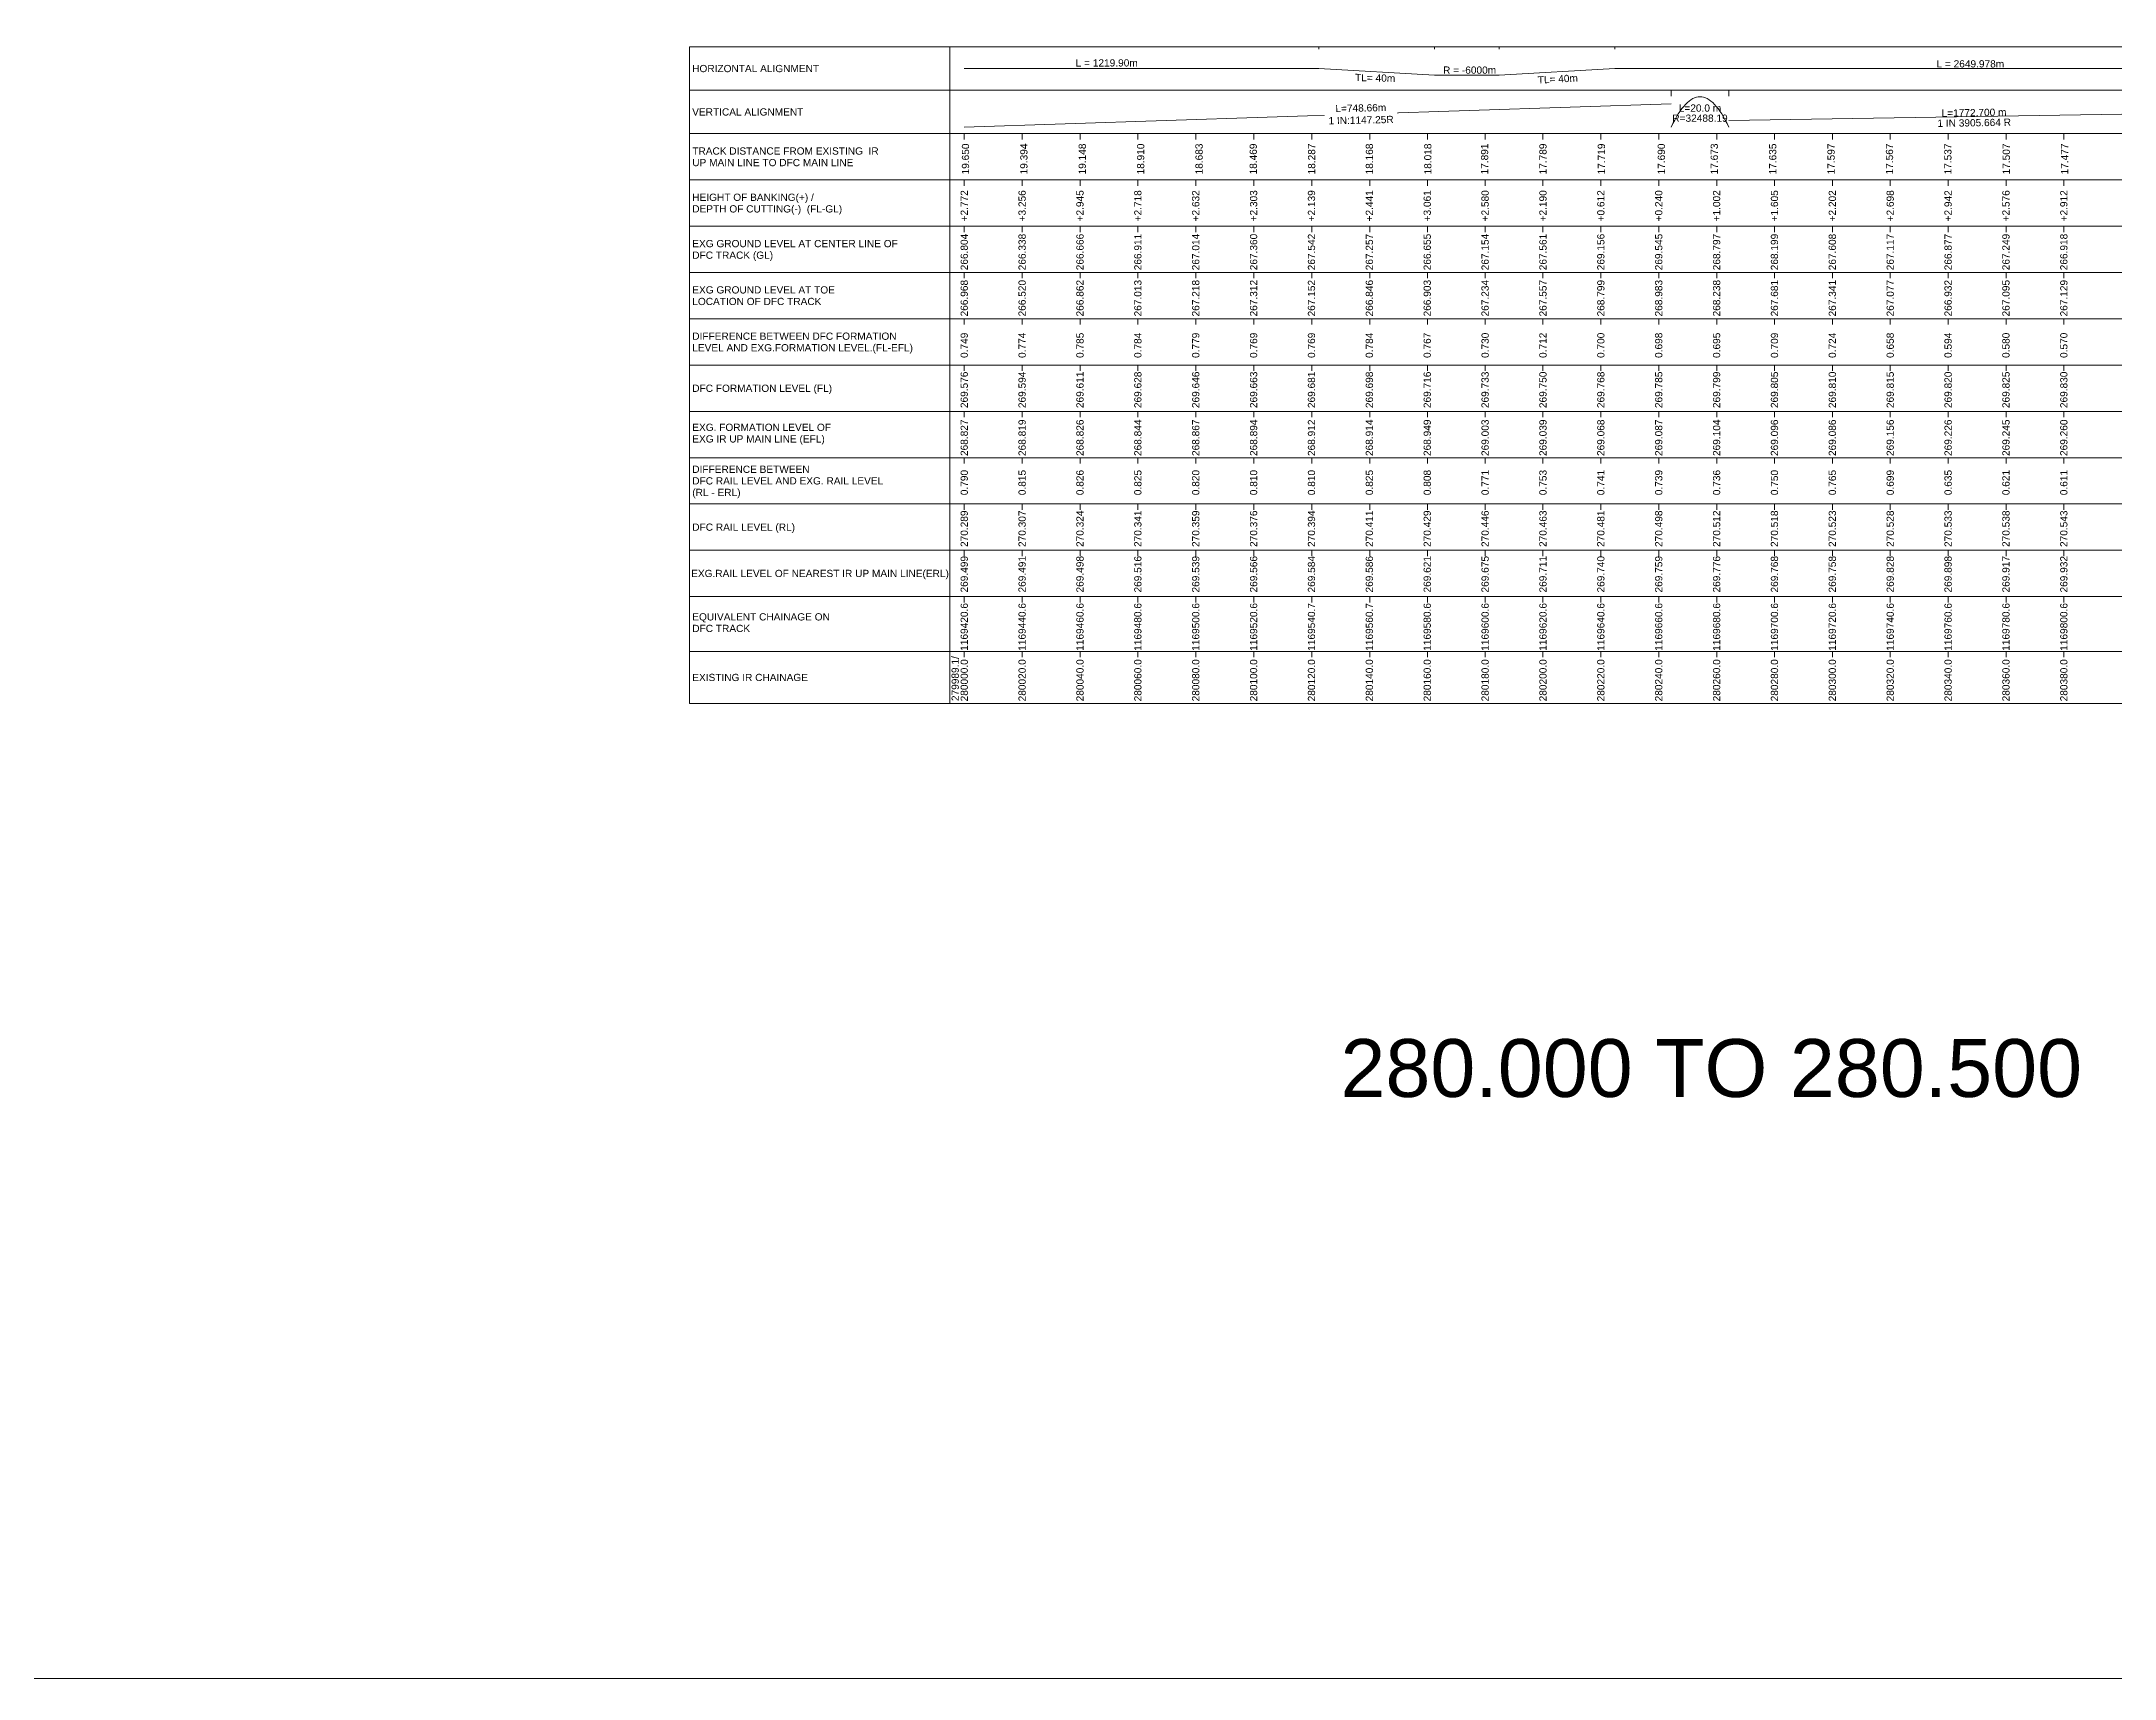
# Model space of a CAD drawing. Header units: feet. Extents: x -298 to 9968, y -12569 to -11656.
# Drawn here: x 3681 to 4398, y -12569 to -12003 of the extents above; entities that cross this region are included whole.
import ezdxf
from ezdxf.enums import TextEntityAlignment as Align

# ---------------------------------------------------------------- set-up
doc = ezdxf.new("R2010")
doc.units = ezdxf.units.FT
doc.header["$MEASUREMENT"] = 0
doc.layers.get('0').update_dxf_attribs({"lineweight": 0})
for name, color, linetype, lineweight in [('Horizontal Alignment', 7, 'Continuous', 0), ('LS CUT FILL', 10, 'Continuous', 0), ('LS DIFF. EXG.RL & PRO. RL', 10, 'Continuous', 0), ('LS DIFF. PFL & EFL', 10, 'Continuous', 0), ('LS EXG GL', 7, 'Continuous', 0), ('LS EXG GL AT PRO TOE', 7, 'Continuous', 0), ('LS EXG IR CH', 7, 'Continuous', 0), ('LS EXG RL', 7, 'Continuous', 0), ('LS EXG. FL', 7, 'Continuous', 0), ('LS EXG. GL', 7, 'Continuous', 0), ('LS EXG. GL AT PRO. TOE', 7, 'Continuous', 0), ('LS EXG. IR CH', 7, 'Continuous', 0), ('LS EXG. RL', 7, 'Continuous', 0), ('LS FRAME', 7, 'Continuous', 0), ('LS PFL-EFL', 10, 'Continuous', 0), ('LS PRL-ERL', 10, 'Continuous', 0), ('LS PRO DFCC CHAINAGE', 10, 'Continuous', 0), ('LS PRO RAIL LEVEL', 10, 'Continuous', 0), ('LS PRO. CUT & FILL', 10, 'Continuous', 0), ('LS PRO. DFCC CH', 10, 'Continuous', 0), ('LS PRO. FL', 10, 'Continuous', 0), ('LS PRO. RL', 10, 'Continuous', 0), ('LS TICKS', 7, 'Continuous', 0), ('LS TRACK CENTER', 10, 'Continuous', 0), ("LS TRACK CENTER's", 10, 'Continuous', 0), ('Profile Major Ticks', 7, 'Continuous', 0)]:
    doc.layers.add(name, color=color, linetype=linetype, lineweight=lineweight)
for name, color, linetype in [('LS HORIZONTAL ALIGNMENT', 10, 'Continuous'), ('LS VERTICAL ALIGNMENT', 10, 'Continuous'), ('ref text', 3, 'Continuous')]:
    doc.layers.add(name, color=color, linetype=linetype)
doc.styles.get("Standard").update_dxf_attribs({"font": 'arial.ttf'})
doc.styles.add('Style-Arial', font='arial.ttf')

msp = doc.modelspace()

# ---------------------------------------------------------------- linework, layer by layer
msp.add_lwpolyline([(3905, -12005), (3995, -12005)])
at = {"layer": 'LS FRAME'}
for points in [[(3995, -12231.95), (3905, -12231.95), (3905, -12005)], [(3995, -12020), (3905, -12020)], [(3995, -12035), (3905, -12035)], [(3995, -12051), (3905, -12051)], [(3905, -12051), (3995, -12051)], [(3995, -12067), (3905, -12067)], [(3905, -12067), (3995, -12067)], [(3995, -12083), (3905, -12083)], [(3905, -12083), (3995, -12083)], [(3995, -12099), (3905, -12099)], [(3995, -12115), (3905, -12115)], [(3905, -12115), (3995, -12115)], [(3995, -12131), (3905, -12131)], [(3905, -12131), (3995, -12131)], [(3995, -12147), (3905, -12147)], [(3905, -12147), (3995, -12147)], [(3995, -12163), (3905, -12163)], [(3905, -12163), (3995, -12163)], [(3995, -12179), (3905, -12179)], [(3995, -12195), (3905, -12195)], [(3995, -12213.95), (3905, -12213.95)]]:
    msp.add_lwpolyline(points, dxfattribs=at)
at = {"layer": 'LS FRAME', "color": 7, "linetype": 'Continuous', "lineweight": 0, "flags": 128}
for points in [[(3995, -12020), (4505.01, -12020), (4505.01, -12005), (3995, -12005), (3995, -12020)], [(3995, -12035), (4505.01, -12035), (4505.01, -12020), (3995, -12020), (3995, -12035)], [(3995, -12051), (4505.01, -12051), (4505.01, -12035), (3995, -12035), (3995, -12051)], [(3995, -12067), (4505.01, -12067), (4505.01, -12051), (3995, -12051), (3995, -12067)], [(3995, -12083), (4505.01, -12083), (4505.01, -12067), (3995, -12067), (3995, -12083)], [(3995, -12099), (4505.01, -12099), (4505.01, -12083), (3995, -12083), (3995, -12099)], [(3995, -12115), (4505.01, -12115), (4505.01, -12099), (3995, -12099), (3995, -12115)], [(3995, -12131), (4505.01, -12131), (4505.01, -12115), (3995, -12115), (3995, -12131)], [(3995, -12147), (4505.01, -12147), (4505.01, -12131), (3995, -12131), (3995, -12147)], [(3995, -12163), (4505.01, -12163), (4505.01, -12147), (3995, -12147), (3995, -12163)], [(3995, -12179), (4505.01, -12179), (4505.01, -12163), (3995, -12163), (3995, -12179)], [(3995, -12195), (4505.01, -12195), (4505.01, -12179), (3995, -12179), (3995, -12195)], [(3995, -12213.95), (4505.01, -12213.95), (4505.01, -12195), (3995, -12195), (3995, -12213)], [(3995, -12231.95), (4505.01, -12231.95), (4505.01, -12213.95), (3995, -12213.95), (3995, -12231.95)]]:
    msp.add_lwpolyline(points, close=True, dxfattribs=at)
at = {"layer": 'LS FRAME', "color": 7, "linetype": 'Continuous', "lineweight": 0}
msp.add_3dface([(3995, -12099), (3915, -12099), (3915, -12099)], dxfattribs=at)
at = {"layer": 'LS HORIZONTAL ALIGNMENT', "color": 1, "lineweight": 0, "flags": 128}
for points in [[(4000, -12012.5), (4122.55, -12012.5)], [(4122.55, -12012.5), (4162.55, -12014.75), (4184.85, -12014.75), (4224.85, -12012.5)], [(4224.85, -12012.5), (4500.01, -12012.5)]]:
    msp.add_lwpolyline(points, dxfattribs=at)
at = {"layer": 'LS TICKS', "color": 7, "linetype": 'Continuous', "lineweight": 0, "flags": 128}
for points in [[(4244.25, -12022), (4244.25, -12020)], [(4264.25, -12022), (4264.25, -12020)], [(4000, -12037), (4000, -12035)], [(4020, -12037), (4020, -12035)], [(4040.02, -12037), (4040.02, -12035)], [(4060.02, -12037), (4060.02, -12035)], [(4080.03, -12037), (4080.03, -12035)], [(4100.03, -12037), (4100.03, -12035)], [(4120.11, -12037), (4120.11, -12035)], [(4140.11, -12037), (4140.11, -12035)], [(4160.03, -12037), (4160.03, -12035)], [(4180.03, -12037), (4180.03, -12035)], [(4199.99, -12037), (4199.99, -12035)], [(4219.99, -12037), (4219.99, -12035)], [(4240.02, -12037), (4240.02, -12035)], [(4260.02, -12037), (4260.02, -12035)], [(4280.01, -12037), (4280.01, -12035)], [(4300.02, -12037), (4300.02, -12035)], [(4320.02, -12037), (4320.02, -12035)], [(4340.02, -12037), (4340.02, -12035)], [(4360.01, -12037), (4360.01, -12035)], [(4380.01, -12037), (4380.01, -12035)], [(4000, -12053), (4000, -12051)], [(4020, -12053), (4020, -12051)], [(4040.02, -12053), (4040.02, -12051)], [(4060.02, -12053), (4060.02, -12051)], [(4080.03, -12053), (4080.03, -12051)], [(4100.03, -12053), (4100.03, -12051)], [(4120.11, -12053), (4120.11, -12051)], [(4140.11, -12053), (4140.11, -12051)], [(4160.03, -12053), (4160.03, -12051)], [(4180.03, -12053), (4180.03, -12051)], [(4199.99, -12053), (4199.99, -12051)], [(4219.99, -12053), (4219.99, -12051)], [(4240.02, -12053), (4240.02, -12051)], [(4260.02, -12053), (4260.02, -12051)], [(4280.01, -12053), (4280.01, -12051)], [(4300.02, -12053), (4300.02, -12051)], [(4320.02, -12053), (4320.02, -12051)], [(4340.02, -12053), (4340.02, -12051)], [(4360.01, -12053), (4360.01, -12051)], [(4380.01, -12053), (4380.01, -12051)], [(4000, -12069), (4000, -12067)], [(4020, -12069), (4020, -12067)], [(4040.02, -12069), (4040.02, -12067)], [(4060.02, -12069), (4060.02, -12067)], [(4080.03, -12069), (4080.03, -12067)], [(4100.03, -12069), (4100.03, -12067)], [(4120.11, -12069), (4120.11, -12067)], [(4140.11, -12069), (4140.11, -12067)], [(4160.03, -12069), (4160.03, -12067)], [(4180.03, -12069), (4180.03, -12067)], [(4199.99, -12069), (4199.99, -12067)], [(4219.99, -12069), (4219.99, -12067)], [(4240.02, -12069), (4240.02, -12067)], [(4260.02, -12069), (4260.02, -12067)], [(4280.01, -12069), (4280.01, -12067)], [(4300.02, -12069), (4300.02, -12067)], [(4320.02, -12069), (4320.02, -12067)], [(4340.02, -12069), (4340.02, -12067)], [(4360.01, -12069), (4360.01, -12067)], [(4380.01, -12069), (4380.01, -12067)], [(4000, -12085), (4000, -12083)], [(4020, -12085), (4020, -12083)], [(4040.02, -12085), (4040.02, -12083)], [(4060.02, -12085), (4060.02, -12083)], [(4080.03, -12085), (4080.03, -12083)], [(4100.03, -12085), (4100.03, -12083)], [(4120.11, -12085), (4120.11, -12083)], [(4140.11, -12085), (4140.11, -12083)], [(4160.03, -12085), (4160.03, -12083)], [(4180.03, -12085), (4180.03, -12083)], [(4199.99, -12085), (4199.99, -12083)], [(4219.99, -12085), (4219.99, -12083)], [(4240.02, -12085), (4240.02, -12083)], [(4260.02, -12085), (4260.02, -12083)], [(4280.01, -12085), (4280.01, -12083)], [(4300.02, -12085), (4300.02, -12083)], [(4320.02, -12085), (4320.02, -12083)], [(4340.02, -12085), (4340.02, -12083)], [(4360.01, -12085), (4360.01, -12083)], [(4380.01, -12085), (4380.01, -12083)], [(4000, -12101), (4000, -12099)], [(4020, -12101), (4020, -12099)], [(4040.02, -12101), (4040.02, -12099)], [(4060.02, -12101), (4060.02, -12099)], [(4080.03, -12101), (4080.03, -12099)], [(4100.03, -12101), (4100.03, -12099)], [(4120.11, -12101), (4120.11, -12099)], [(4140.11, -12101), (4140.11, -12099)], [(4160.03, -12101), (4160.03, -12099)], [(4180.03, -12101), (4180.03, -12099)], [(4199.99, -12101), (4199.99, -12099)], [(4219.99, -12101), (4219.99, -12099)], [(4240.02, -12101), (4240.02, -12099)], [(4260.02, -12101), (4260.02, -12099)], [(4280.01, -12101), (4280.01, -12099)], [(4300.02, -12101), (4300.02, -12099)], [(4320.02, -12101), (4320.02, -12099)], [(4340.02, -12101), (4340.02, -12099)], [(4360.01, -12101), (4360.01, -12099)], [(4380.01, -12101), (4380.01, -12099)], [(4000, -12117), (4000, -12115)], [(4020, -12117), (4020, -12115)], [(4040.02, -12117), (4040.02, -12115)], [(4060.02, -12117), (4060.02, -12115)], [(4080.03, -12117), (4080.03, -12115)], [(4100.03, -12117), (4100.03, -12115)], [(4120.11, -12117), (4120.11, -12115)], [(4140.11, -12117), (4140.11, -12115)], [(4160.03, -12117), (4160.03, -12115)], [(4180.03, -12117), (4180.03, -12115)], [(4199.99, -12117), (4199.99, -12115)], [(4219.99, -12117), (4219.99, -12115)], [(4240.02, -12117), (4240.02, -12115)], [(4260.02, -12117), (4260.02, -12115)], [(4280.01, -12117), (4280.01, -12115)], [(4300.02, -12117), (4300.02, -12115)], [(4320.02, -12117), (4320.02, -12115)], [(4340.02, -12117), (4340.02, -12115)], [(4360.01, -12117), (4360.01, -12115)], [(4380.01, -12117), (4380.01, -12115)], [(4000, -12133), (4000, -12131)], [(4020, -12133), (4020, -12131)], [(4040.02, -12133), (4040.02, -12131)], [(4060.02, -12133), (4060.02, -12131)], [(4080.03, -12133), (4080.03, -12131)], [(4100.03, -12133), (4100.03, -12131)], [(4120.11, -12133), (4120.11, -12131)], [(4140.11, -12133), (4140.11, -12131)], [(4160.03, -12133), (4160.03, -12131)], [(4180.03, -12133), (4180.03, -12131)], [(4199.99, -12133), (4199.99, -12131)], [(4219.99, -12133), (4219.99, -12131)], [(4240.02, -12133), (4240.02, -12131)], [(4260.02, -12133), (4260.02, -12131)], [(4280.01, -12133), (4280.01, -12131)], [(4300.02, -12133), (4300.02, -12131)], [(4320.02, -12133), (4320.02, -12131)], [(4340.02, -12133), (4340.02, -12131)], [(4360.01, -12133), (4360.01, -12131)], [(4380.01, -12133), (4380.01, -12131)], [(4000, -12149), (4000, -12147)], [(4020, -12149), (4020, -12147)], [(4040.02, -12149), (4040.02, -12147)], [(4060.02, -12149), (4060.02, -12147)], [(4080.03, -12149), (4080.03, -12147)], [(4100.03, -12149), (4100.03, -12147)], [(4120.11, -12149), (4120.11, -12147)], [(4140.11, -12149), (4140.11, -12147)], [(4160.03, -12149), (4160.03, -12147)], [(4180.03, -12149), (4180.03, -12147)], [(4199.99, -12149), (4199.99, -12147)], [(4219.99, -12149), (4219.99, -12147)], [(4240.02, -12149), (4240.02, -12147)], [(4260.02, -12149), (4260.02, -12147)], [(4280.01, -12149), (4280.01, -12147)], [(4300.02, -12149), (4300.02, -12147)], [(4320.02, -12149), (4320.02, -12147)], [(4340.02, -12149), (4340.02, -12147)], [(4360.01, -12149), (4360.01, -12147)], [(4380.01, -12149), (4380.01, -12147)], [(4000, -12165), (4000, -12163)], [(4020, -12165), (4020, -12163)], [(4040.02, -12165), (4040.02, -12163)], [(4060.02, -12165), (4060.02, -12163)], [(4080.03, -12165), (4080.03, -12163)], [(4100.03, -12165), (4100.03, -12163)], [(4120.11, -12165), (4120.11, -12163)], [(4140.11, -12165), (4140.11, -12163)], [(4160.03, -12165), (4160.03, -12163)], [(4180.03, -12165), (4180.03, -12163)], [(4199.99, -12165), (4199.99, -12163)], [(4219.99, -12165), (4219.99, -12163)], [(4240.02, -12165), (4240.02, -12163)], [(4260.02, -12165), (4260.02, -12163)], [(4280.01, -12165), (4280.01, -12163)], [(4300.02, -12165), (4300.02, -12163)], [(4320.02, -12165), (4320.02, -12163)], [(4340.02, -12165), (4340.02, -12163)], [(4360.01, -12165), (4360.01, -12163)], [(4380.01, -12165), (4380.01, -12163)], [(4000, -12181), (4000, -12179)], [(4020, -12181), (4020, -12179)], [(4040.02, -12181), (4040.02, -12179)], [(4060.02, -12181), (4060.02, -12179)], [(4080.03, -12181), (4080.03, -12179)], [(4100.03, -12181), (4100.03, -12179)], [(4120.11, -12181), (4120.11, -12179)], [(4140.11, -12181), (4140.11, -12179)], [(4160.03, -12181), (4160.03, -12179)], [(4180.03, -12181), (4180.03, -12179)], [(4199.99, -12181), (4199.99, -12179)], [(4219.99, -12181), (4219.99, -12179)], [(4240.02, -12181), (4240.02, -12179)], [(4260.02, -12181), (4260.02, -12179)], [(4280.01, -12181), (4280.01, -12179)], [(4300.02, -12181), (4300.02, -12179)], [(4320.02, -12181), (4320.02, -12179)], [(4340.02, -12181), (4340.02, -12179)], [(4360.01, -12181), (4360.01, -12179)], [(4380.01, -12181), (4380.01, -12179)], [(4000, -12197), (4000, -12195)], [(4020, -12197), (4020, -12195)], [(4040.02, -12197), (4040.02, -12195)], [(4060.02, -12197), (4060.02, -12195)], [(4080.03, -12197), (4080.03, -12195)], [(4100.03, -12197), (4100.03, -12195)], [(4120.11, -12197), (4120.11, -12195)], [(4140.11, -12197), (4140.11, -12195)], [(4160.03, -12197), (4160.03, -12195)], [(4180.03, -12197), (4180.03, -12195)], [(4199.99, -12197), (4199.99, -12195)], [(4219.99, -12197), (4219.99, -12195)], [(4240.02, -12197), (4240.02, -12195)], [(4260.02, -12197), (4260.02, -12195)], [(4280.01, -12197), (4280.01, -12195)], [(4300.02, -12197), (4300.02, -12195)], [(4320.02, -12197), (4320.02, -12195)], [(4340.02, -12197), (4340.02, -12195)], [(4360.01, -12197), (4360.01, -12195)], [(4380.01, -12197), (4380.01, -12195)], [(4000, -12215.95), (4000, -12213.95)], [(4020, -12215.95), (4020, -12213.95)], [(4040.02, -12215.95), (4040.02, -12213.95)], [(4060.02, -12215.95), (4060.02, -12213.95)], [(4080.03, -12215.95), (4080.03, -12213.95)], [(4100.03, -12215.95), (4100.03, -12213.95)], [(4120.11, -12215.95), (4120.11, -12213.95)], [(4140.11, -12215.95), (4140.11, -12213.95)], [(4160.03, -12215.95), (4160.03, -12213.95)], [(4180.03, -12215.95), (4180.03, -12213.95)], [(4199.99, -12215.95), (4199.99, -12213.95)], [(4219.99, -12215.95), (4219.99, -12213.95)], [(4240.02, -12215.95), (4240.02, -12213.95)], [(4260.02, -12215.95), (4260.02, -12213.95)], [(4280.01, -12215.95), (4280.01, -12213.95)], [(4300.02, -12215.95), (4300.02, -12213.95)], [(4320.02, -12215.95), (4320.02, -12213.95)], [(4340.02, -12215.95), (4340.02, -12213.95)], [(4360.01, -12215.95), (4360.01, -12213.95)], [(4380.01, -12215.95), (4380.01, -12213.95)]]:
    msp.add_lwpolyline(points, dxfattribs=at)
at = {"layer": 'LS VERTICAL ALIGNMENT', "color": 1, "linetype": 'Continuous', "lineweight": 0, "flags": 128}
for points in [[(4000, -12032.75), (4244.25, -12024.71)], [(4244.25, -12032.75), (4244.88, -12031.48), (4245.5, -12030.29), (4246.13, -12029.18), (4246.75, -12028.16), (4247.38, -12027.21), (4248, -12026.35), (4248.63, -12025.57), (4249.25, -12024.88), (4249.88, -12024.26), (4250.5, -12023.73), (4251.13, -12023.28), (4251.75, -12022.91), (4252.38, -12022.62), (4253, -12022.41), (4253.63, -12022.29), (4254.88, -12022.29), (4255.5, -12022.41), (4256.13, -12022.62), (4256.75, -12022.91), (4257.38, -12023.28), (4258, -12023.73), (4258.63, -12024.26), (4259.25, -12024.88), (4259.88, -12025.57), (4260.5, -12026.35), (4261.13, -12027.21), (4261.75, -12028.16), (4262.38, -12029.18), (4263, -12030.29), (4263.63, -12031.48), (4264.25, -12032.75)], [(4264.25, -12030.44), (4500.12, -12026.66)]]:
    msp.add_lwpolyline(points, dxfattribs=at)
at = {"layer": 'Profile Major Ticks', "color": 7, "linetype": 'Continuous', "lineweight": 0, "flags": 128}
for points in [[(4122.55, -12005.8), (4122.55, -12005)], [(4162.55, -12005.8), (4162.55, -12005)], [(4184.85, -12005.8), (4184.85, -12005)], [(4224.85, -12005.8), (4224.85, -12005)]]:
    msp.add_lwpolyline(points, dxfattribs=at)

# ---------------------------------------------------------------- texts
at = {"color": 1, "style": 'Style-Arial'}
for s, p in [('269.576', (4001.23, -12129.86)), ('269.594', (4021.23, -12129.86)), ('269.611', (4041.23, -12129.86)), ('269.628', (4061.23, -12129.86)), ('269.646', (4081.23, -12129.86)), ('269.663', (4101.23, -12129.86)), ('269.681', (4121.23, -12129.86)), ('269.698', (4141.23, -12129.86)), ('269.716', (4161.23, -12129.86)), ('269.733', (4181.23, -12129.86)), ('269.750', (4201.23, -12129.86)), ('269.768', (4221.23, -12129.86)), ('269.785', (4241.23, -12129.86)), ('269.799', (4261.23, -12129.86)), ('269.805', (4281.23, -12129.86)), ('269.810', (4301.23, -12129.86)), ('269.815', (4321.23, -12129.86)), ('269.820', (4341.23, -12129.86)), ('269.825', (4361.23, -12129.86)), ('269.830', (4381.23, -12129.86))]:
    msp.add_text(s, height=2.5, rotation=90, dxfattribs=at).set_placement(p)
at = {"layer": 'Horizontal Alignment', "color": 1, "insert": (4174.63, -12013.06), "char_height": 2.5, "attachment_point": 5, "line_spacing_factor": 0.96, "style": 'Style-Arial'}
msp.add_mtext('R = -6000m', dxfattribs=at)
at = {"layer": 'LS CUT FILL'}
for s, p in [('+2.772', (4001.23, -12065.33)), ('+3.256', (4021.23, -12065.33)), ('+2.945', (4041.23, -12065.33)), ('+2.718', (4061.23, -12065.33)), ('+2.632', (4081.23, -12065.33)), ('+2.303', (4101.23, -12065.33)), ('+2.139', (4121.23, -12065.33)), ('+2.441', (4141.23, -12065.33)), ('+3.061', (4161.23, -12065.33)), ('+2.580', (4181.23, -12065.33)), ('+2.190', (4201.23, -12065.33)), ('+0.612', (4221.23, -12065.33)), ('+0.240', (4241.23, -12065.33)), ('+1.002', (4261.23, -12065.33)), ('+1.605', (4281.23, -12065.33)), ('+2.202', (4301.23, -12065.33)), ('+2.698', (4321.23, -12065.33)), ('+2.942', (4341.23, -12065.33)), ('+2.576', (4361.23, -12065.33)), ('+2.912', (4381.23, -12065.33))]:
    msp.add_text(s, height=2.5, rotation=90, dxfattribs=at).set_placement(p)
at = {"layer": 'LS DIFF. EXG.RL & PRO. RL', "color": 10, "style": 'Style-Arial'}
for s, p in [('DIFFERENCE BETWEEN ', (3906, -12151)), ('DFC RAIL LEVEL AND EXG. RAIL LEVEL ', (3906, -12155)), ('(RL - ERL)', (3906, -12159))]:
    msp.add_text(s, height=2.5, rotation=0.00003, dxfattribs=at).set_placement(p, align=Align.MIDDLE_LEFT)
at = {"layer": 'LS DIFF. PFL & EFL', "color": 10, "style": 'Style-Arial'}
for s, p in [('DIFFERENCE BETWEEN DFC FORMATION ', (3906, -12105)), ('LEVEL AND EXG.FORMATION LEVEL.(FL-EFL)', (3906, -12109))]:
    msp.add_text(s, height=2.5, rotation=0.00003, dxfattribs=at).set_placement(p, align=Align.MIDDLE_LEFT)
at = {"layer": 'LS EXG GL', "style": 'Style-Arial'}
for s, p in [('266.804', (4001.23, -12082.23)), ('266.338', (4021.23, -12082.23)), ('266.666', (4041.23, -12082.23)), ('266.911', (4061.23, -12082.23)), ('267.014', (4081.23, -12082.23)), ('267.360', (4101.23, -12082.23)), ('267.542', (4121.23, -12082.23)), ('267.257', (4141.23, -12082.23)), ('266.655', (4161.23, -12082.23)), ('267.154', (4181.23, -12082.23)), ('267.561', (4201.23, -12082.23)), ('269.156', (4221.23, -12082.23)), ('269.545', (4241.23, -12082.23)), ('268.797', (4261.23, -12082.23)), ('268.199', (4281.23, -12082.23)), ('267.608', (4301.23, -12082.23)), ('267.117', (4321.23, -12082.23)), ('266.877', (4341.23, -12082.23)), ('267.249', (4361.23, -12082.23)), ('266.918', (4381.23, -12082.23))]:
    msp.add_text(s, height=2.5, rotation=90, dxfattribs=at).set_placement(p)
at = {"layer": 'LS EXG GL AT PRO TOE', "color": 7, "style": 'Style-Arial'}
for s, p in [('EXG GROUND LEVEL AT TOE', (3906, -12089)), ('LOCATION OF DFC TRACK', (3906, -12093))]:
    msp.add_text(s, height=2.5, rotation=0.00003, dxfattribs=at).set_placement(p, align=Align.MIDDLE_LEFT)
at = {"layer": 'LS EXG IR CH', "lineweight": 0, "style": 'Style-Arial'}
for s, p in [('279989.1/', (3996.85, -12215.58)), ('280000.0', (3999.98, -12216.65)), ('280020.0', (4019.98, -12216.65)), ('280040.0', (4039.98, -12216.65)), ('280060.0', (4059.98, -12216.65)), ('280080.0', (4079.98, -12216.65)), ('280100.0', (4099.98, -12216.65)), ('280120.0', (4119.98, -12216.65)), ('280140.0', (4139.98, -12216.65)), ('280160.0', (4159.98, -12216.65)), ('280180.0', (4179.98, -12216.65)), ('280200.0', (4199.98, -12216.65)), ('280220.0', (4219.98, -12216.65)), ('280240.0', (4239.98, -12216.65)), ('280260.0', (4259.98, -12216.65)), ('280280.0', (4279.98, -12216.65)), ('280300.0', (4299.98, -12216.65)), ('280320.0', (4319.98, -12216.65)), ('280340.0', (4339.98, -12216.65)), ('280360.0', (4359.98, -12216.65)), ('280380.0', (4379.98, -12216.65))]:
    msp.add_text(s, height=2.5, rotation=90, dxfattribs=at).set_placement(p, align=Align.MIDDLE_RIGHT)
at = {"layer": 'LS EXG RL', "style": 'Style-Arial'}
for s, p in [('269.499', (4001.23, -12193.59)), ('269.491', (4021.23, -12193.59)), ('269.498', (4041.23, -12193.59)), ('269.516', (4061.23, -12193.59)), ('269.539', (4081.23, -12193.59)), ('269.566', (4101.23, -12193.59)), ('269.584', (4121.23, -12193.59)), ('269.586', (4141.23, -12193.59)), ('269.621', (4161.23, -12193.59)), ('269.675', (4181.23, -12193.59)), ('269.711', (4201.23, -12193.59)), ('269.740', (4221.23, -12193.59)), ('269.759', (4241.23, -12193.59)), ('269.776', (4261.23, -12193.59)), ('269.768', (4281.23, -12193.59)), ('269.758', (4301.23, -12193.59)), ('269.828', (4321.23, -12193.59)), ('269.898', (4341.23, -12193.59)), ('269.917', (4361.23, -12193.59)), ('269.932', (4381.23, -12193.59))]:
    msp.add_text(s, height=2.5, rotation=90, dxfattribs=at).set_placement(p)
at = {"layer": 'LS EXG. FL', "style": 'Style-Arial'}
for s, p in [('EXG. FORMATION LEVEL OF', (3906, -12136.5)), ('EXG IR UP MAIN LINE (EFL)', (3906, -12140.5))]:
    msp.add_text(s, height=2.5, rotation=0.00003, dxfattribs=at).set_placement(p, align=Align.MIDDLE_LEFT)
for s, p in [('268.827', (4001.23, -12146.42)), ('268.819', (4021.23, -12146.42)), ('268.826', (4041.23, -12146.42)), ('268.844', (4061.23, -12146.42)), ('268.867', (4081.23, -12146.42)), ('268.894', (4101.23, -12146.42)), ('268.912', (4121.23, -12146.42)), ('268.914', (4141.23, -12146.42)), ('268.949', (4161.23, -12146.42)), ('269.003', (4181.23, -12146.42)), ('269.039', (4201.23, -12146.42)), ('269.068', (4221.23, -12146.42)), ('269.087', (4241.23, -12146.42)), ('269.104', (4261.23, -12146.42)), ('269.096', (4281.23, -12146.42)), ('269.086', (4301.23, -12146.42)), ('269.156', (4321.23, -12146.42)), ('269.226', (4341.23, -12146.42)), ('269.245', (4361.23, -12146.42)), ('269.260', (4381.23, -12146.42))]:
    msp.add_text(s, height=2.5, rotation=90, dxfattribs=at).set_placement(p)
at = {"layer": 'LS EXG. GL', "color": 7, "style": 'Style-Arial'}
for s, p in [('EXG GROUND LEVEL AT CENTER LINE OF ', (3906, -12073)), ('DFC TRACK (GL)', (3906, -12077))]:
    msp.add_text(s, height=2.5, rotation=0.00003, dxfattribs=at).set_placement(p, align=Align.MIDDLE_LEFT)
at = {"layer": 'LS EXG. GL AT PRO. TOE', "style": 'Style-Arial'}
for s, p in [('266.968', (4001.23, -12098.18)), ('266.520', (4021.23, -12098.18)), ('266.862', (4041.23, -12098.18)), ('267.013', (4061.23, -12098.18)), ('267.218', (4081.23, -12098.18)), ('267.312', (4101.23, -12098.18)), ('267.152', (4121.23, -12098.18)), ('266.846', (4141.23, -12098.18)), ('266.903', (4161.23, -12098.18)), ('267.234', (4181.23, -12098.18)), ('267.557', (4201.23, -12098.18)), ('268.799', (4221.23, -12098.18)), ('268.983', (4241.23, -12098.18)), ('268.238', (4261.23, -12098.18)), ('267.681', (4281.23, -12098.18)), ('267.341', (4301.23, -12098.18)), ('267.077', (4321.23, -12098.18)), ('266.932', (4341.23, -12098.18)), ('267.095', (4361.23, -12098.18)), ('267.129', (4381.23, -12098.18))]:
    msp.add_text(s, height=2.5, rotation=90, dxfattribs=at).set_placement(p)
at = {"layer": 'LS EXG. IR CH', "style": 'Style-Arial'}
msp.add_text('EXISTING IR CHAINAGE', height=2.5, rotation=0.00003, dxfattribs=at).set_placement((3906, -12222.95), align=Align.MIDDLE_LEFT)
at = {"layer": 'LS EXG. RL', "style": 'Style-Arial'}
msp.add_text('EXG.RAIL LEVEL OF NEAREST IR UP MAIN LINE(ERL)', height=2.5, rotation=0.00003, dxfattribs=at).set_placement((3905.61, -12187), align=Align.MIDDLE_LEFT)
at = {"layer": 'LS HORIZONTAL ALIGNMENT', "style": 'Style-Arial'}
msp.add_text('HORIZONTAL ALIGNMENT', height=2.5, rotation=0.00003, dxfattribs=at).set_placement((3905.97, -12012.5), align=Align.MIDDLE_LEFT)
at = {"layer": 'LS HORIZONTAL ALIGNMENT', "color": 1, "lineweight": 0, "char_height": 2.5, "attachment_point": 5, "line_spacing_factor": 0.6, "style": 'Style-Arial'}
for s, insert in [('L = 1219.90m', (4049.22, -12010.57)), ('L = 2649.978m', (4347.67, -12010.9))]:
    msp.add_mtext(s, dxfattribs=dict(at, insert=insert))
for insert, rotation in [((4142, -12015.74), 358.71106), ((4205.11, -12016.12), 3.11636)]:
    msp.add_mtext('TL= 40m', dxfattribs=dict(at, insert=insert, rotation=rotation))
at = {"layer": 'LS PFL-EFL', "style": 'Style-Arial'}
for s, p in [('0.749', (4001.23, -12112.53)), ('0.774', (4021.23, -12112.53)), ('0.785', (4041.23, -12112.53)), ('0.784', (4061.23, -12112.53)), ('0.779', (4081.23, -12112.53)), ('0.769', (4101.23, -12112.53)), ('0.769', (4121.23, -12112.53)), ('0.784', (4141.23, -12112.53)), ('0.767', (4161.23, -12112.53)), ('0.730', (4181.23, -12112.53)), ('0.712', (4201.23, -12112.53)), ('0.700', (4221.23, -12112.53)), ('0.698', (4241.23, -12112.53)), ('0.695', (4261.23, -12112.53)), ('0.709', (4281.23, -12112.53)), ('0.724', (4301.23, -12112.53)), ('0.658', (4321.23, -12112.53)), ('0.594', (4341.23, -12112.53)), ('0.580', (4361.23, -12112.53)), ('0.570', (4381.23, -12112.53))]:
    msp.add_text(s, height=2.5, rotation=90, dxfattribs=at).set_placement(p)
at = {"layer": 'LS PRL-ERL', "style": 'Style-Arial'}
for s, p in [('0.790', (4001.23, -12159.96)), ('0.815', (4021.23, -12159.96)), ('0.826', (4041.23, -12159.96)), ('0.825', (4061.23, -12159.96)), ('0.820', (4081.23, -12159.96)), ('0.810', (4101.23, -12159.96)), ('0.810', (4121.23, -12159.96)), ('0.825', (4141.23, -12159.96)), ('0.808', (4161.23, -12159.96)), ('0.771', (4181.23, -12159.96)), ('0.753', (4201.23, -12159.96)), ('0.741', (4221.23, -12159.96)), ('0.739', (4241.23, -12159.96)), ('0.736', (4261.23, -12159.96)), ('0.750', (4281.23, -12159.96)), ('0.765', (4301.23, -12159.96)), ('0.699', (4321.23, -12159.96)), ('0.635', (4341.23, -12159.96)), ('0.621', (4361.23, -12159.96)), ('0.611', (4381.23, -12159.96))]:
    msp.add_text(s, height=2.5, rotation=90, dxfattribs=at).set_placement(p)
at = {"layer": 'LS PRO DFCC CHAINAGE', "style": 'Style-Arial'}
for s, p in [('1169420.6', (4001.23, -12213.74)), ('1169440.6', (4021.23, -12213.74)), ('1169460.6', (4041.23, -12213.74)), ('1169480.6', (4061.23, -12213.74)), ('1169500.6', (4081.23, -12213.74)), ('1169520.6', (4101.23, -12213.74)), ('1169540.7', (4121.23, -12213.74)), ('1169560.7', (4141.23, -12213.74)), ('1169580.6', (4161.23, -12213.74)), ('1169600.6', (4181.23, -12213.74)), ('1169620.6', (4201.23, -12213.74)), ('1169640.6', (4221.23, -12213.74)), ('1169660.6', (4241.23, -12213.74)), ('1169680.6', (4261.23, -12213.74)), ('1169700.6', (4281.23, -12213.74)), ('1169720.6', (4301.23, -12213.74)), ('1169740.6', (4321.23, -12213.74)), ('1169760.6', (4341.23, -12213.74)), ('1169780.6', (4361.23, -12213.74)), ('1169800.6', (4381.23, -12213.74))]:
    msp.add_text(s, height=2.5, rotation=90, dxfattribs=at).set_placement(p)
at = {"layer": 'LS PRO RAIL LEVEL', "style": 'Style-Arial'}
for s, p in [('270.289', (4001.23, -12177.86)), ('270.307', (4021.23, -12177.86)), ('270.324', (4041.23, -12177.86)), ('270.341', (4061.23, -12177.86)), ('270.359', (4081.23, -12177.86)), ('270.376', (4101.23, -12177.86)), ('270.394', (4121.23, -12177.86)), ('270.411', (4141.23, -12177.86)), ('270.429', (4161.23, -12177.86)), ('270.446', (4181.23, -12177.86)), ('270.463', (4201.23, -12177.86)), ('270.481', (4221.23, -12177.86)), ('270.498', (4241.23, -12177.86)), ('270.512', (4261.23, -12177.86)), ('270.518', (4281.23, -12177.86)), ('270.523', (4301.23, -12177.86)), ('270.528', (4321.23, -12177.86)), ('270.533', (4341.23, -12177.86)), ('270.538', (4361.23, -12177.86)), ('270.543', (4381.23, -12177.86))]:
    msp.add_text(s, height=2.5, rotation=90, dxfattribs=at).set_placement(p)
at = {"layer": 'LS PRO. CUT & FILL', "color": 10, "style": 'Style-Arial'}
for s, p in [('HEIGHT OF BANKING(+) /', (3906, -12057)), ('DEPTH OF CUTTING(-)  (FL-GL)', (3906, -12061))]:
    msp.add_text(s, height=2.5, rotation=0.00003, dxfattribs=at).set_placement(p, align=Align.MIDDLE_LEFT)
at = {"layer": 'LS PRO. DFCC CH', "color": 10, "style": 'Style-Arial'}
for s, p in [('EQUIVALENT CHAINAGE ON ', (3906, -12202)), ('DFC TRACK', (3906, -12206))]:
    msp.add_text(s, height=2.5, rotation=0.00003, dxfattribs=at).set_placement(p, align=Align.MIDDLE_LEFT)
at = {"layer": 'LS PRO. FL', "color": 10, "style": 'Style-Arial'}
msp.add_text('DFC FORMATION LEVEL (FL) ', height=2.5, rotation=0.00003, dxfattribs=at).set_placement((3906, -12123), align=Align.MIDDLE_LEFT)
at = {"layer": 'LS PRO. RL', "color": 10, "style": 'Style-Arial'}
msp.add_text('DFC RAIL LEVEL (RL)', height=2.5, rotation=0.00003, dxfattribs=at).set_placement((3906, -12171), align=Align.MIDDLE_LEFT)
at = {"layer": 'LS TRACK CENTER'}
for s, p in [('19.650', (4001.66, -12049.1)), ('19.394', (4021.84, -12049.1)), ('19.148', (4042.02, -12049.1)), ('18.910', (4062.2, -12049.1)), ('18.683', (4082.38, -12049.1)), ('18.469', (4101.11, -12049.1)), ('18.287', (4121.29, -12049.1)), ('18.168', (4141.25, -12049.1)), ('18.018', (4161.43, -12049.1)), ('17.891', (4181.05, -12049.1)), ('17.789', (4201.23, -12049.1)), ('17.719', (4221.41, -12049.1)), ('17.690', (4242.14, -12049.1)), ('17.673', (4260.44, -12049.1)), ('17.635', (4280.62, -12049.1)), ('17.597', (4300.8, -12049.1)), ('17.567', (4320.98, -12049.1)), ('17.537', (4341.16, -12049.1)), ('17.507', (4361.34, -12049.1)), ('17.477', (4381.52, -12049.1))]:
    msp.add_text(s, height=2.5, rotation=90, dxfattribs=at).set_placement(p)
at = {"layer": "LS TRACK CENTER's", "color": 10, "style": 'Style-Arial'}
for s, p in [('TRACK DISTANCE FROM EXISTING  IR ', (3906, -12041)), ('UP MAIN LINE TO DFC MAIN LINE', (3906, -12045))]:
    msp.add_text(s, height=2.5, rotation=0.00003, dxfattribs=at).set_placement(p, align=Align.MIDDLE_LEFT)
at = {"layer": 'LS VERTICAL ALIGNMENT', "style": 'Style-Arial'}
msp.add_text('VERTICAL ALIGNMENT', height=2.5, rotation=0.00003, dxfattribs=at).set_placement((3905.97, -12027.5), align=Align.MIDDLE_LEFT)
at = {"layer": 'LS VERTICAL ALIGNMENT', "color": 1, "lineweight": 0, "insert": (4254.25, -12027.92), "char_height": 2.5, "width": 19.4904, "attachment_point": 5, "line_spacing_factor": 0.84, "style": 'Style-Arial'}
msp.add_mtext('L=20.0 m\\PR=32488.19', dxfattribs=at)
at = {"layer": 'LS VERTICAL ALIGNMENT', "color": 1, "lineweight": 0, "insert": (4348.98, -12029.5), "char_height": 2.5, "attachment_point": 5, "rotation": 0.91865, "line_spacing_factor": 0.84, "style": 'Style-Arial'}
msp.add_mtext('L=1772.700 m\\P1 IN 3905.664 R', dxfattribs=at)
at = {"layer": 'ref text', "color": 3, "insert": (4130, -12368.22), "char_height": 20, "width": 256.3165, "attachment_point": 7, "bg_fill": 3, "box_fill_scale": 1.5, "bg_fill_color": 256, "bg_fill_transparency": 0}
msp.add_mtext('280.000 TO 280.500', dxfattribs=at)

# ---------------------------------------------------------------- next in the draw order: linework, layer by layer
msp.add_lwpolyline([(-297.68, -11655.51), (9968.22, -11655.51), (9968.22, -12568.93), (-297.68, -12568.93)], close=True)

# ---------------------------------------------------------------- next in the draw order: texts
at = {"layer": 'LS VERTICAL ALIGNMENT', "color": 1, "lineweight": 0, "insert": (4137.08, -12028.24), "char_height": 2.5, "attachment_point": 5, "rotation": 1.22967, "line_spacing_factor": 0.84, "style": 'Style-Arial', "bg_fill": 2}
msp.add_mtext('\\pxsm1;L=748.66m\\P\\ps*;1 IN:1147.25R', dxfattribs=at)

doc.saveas('drawing.dxf')
